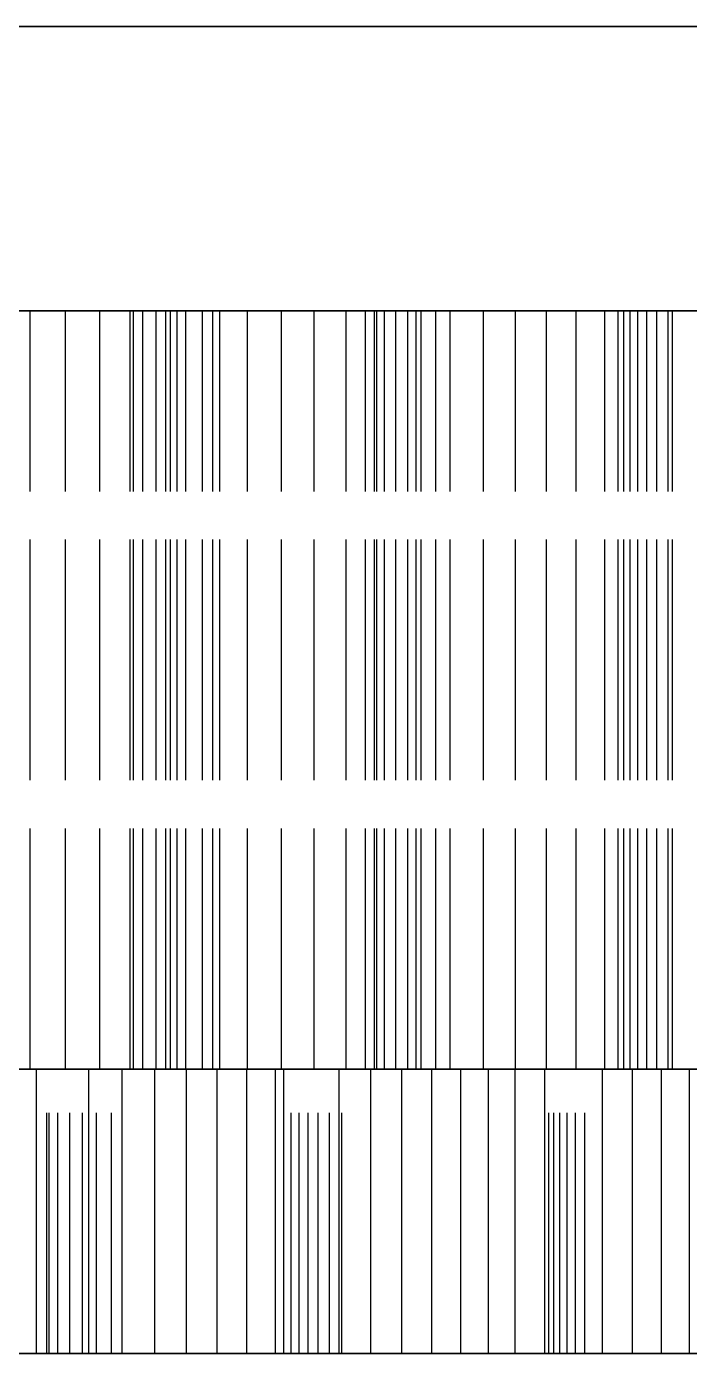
# Model space of a CAD drawing. Header units: millimetres. Extents: x -27 to 154, y -43 to 55.
# Drawn here: x -12.54 to -9.04, y 46.25 to 53.25 of the extents above; entities that cross this region are included whole.
import ezdxf

# ---------------------------------------------------------------- set-up
doc = ezdxf.new("R2010")
doc.units = ezdxf.units.MM
doc.linetypes.add('DASHED', pattern=[1.524, 1.27, -0.254])
doc.layers.add('HIDDEN', color=8, linetype='DASHED')
doc.layers.add('VISIBLE', color=7, linetype='CONTINUOUS')

msp = doc.modelspace()

# ---------------------------------------------------------------- linework, layer by layer
at = {"layer": 'HIDDEN'}
for points in [[(-19.125, 53.24871), (-18.51786, 53.24871), (-17.91071, 53.24871), (-17.30357, 53.24871), (-16.69643, 53.24871), (-16.08929, 53.24871), (-15.48214, 53.24871), (-14.875, 53.24871), (-14.26786, 53.24871), (-13.66071, 53.24871), (-13.05357, 53.24871), (-12.44643, 53.24871), (-11.83929, 53.24871), (-11.23214, 53.24871), (-10.625, 53.24871), (-10.01786, 53.24871), (-9.41071, 53.24871), (-8.80357, 53.24871), (-8.19643, 53.24871), (-7.58929, 53.24871), (-6.98214, 53.24871), (-6.375, 53.24871), (-5.76786, 53.24871), (-5.16071, 53.24871)], [(-19.125, 51.74871), (-18.51786, 51.74871), (-17.91071, 51.74871), (-17.30357, 51.74871), (-16.69643, 51.74871), (-16.08929, 51.74871), (-15.48214, 51.74871), (-14.875, 51.74871), (-14.26786, 51.74871), (-13.66071, 51.74871), (-13.05357, 51.74871), (-12.44643, 51.74871), (-11.83929, 51.74871), (-11.23214, 51.74871), (-10.625, 51.74871), (-10.01786, 51.74871), (-9.41071, 51.74871), (-8.80357, 51.74871), (-8.19643, 51.74871), (-7.58929, 51.74871), (-6.98214, 51.74871), (-6.375, 51.74871), (-5.76786, 51.74871), (-5.16071, 51.74871)], [(-19.125, 51.74871), (-18.51786, 51.74871), (-17.91071, 51.74871), (-17.30357, 51.74871), (-16.69643, 51.74871), (-16.08929, 51.74871), (-15.48214, 51.74871), (-14.875, 51.74871), (-14.26786, 51.74871), (-13.66071, 51.74871), (-13.05357, 51.74871), (-12.44643, 51.74871), (-11.83929, 51.74871), (-11.23214, 51.74871), (-10.625, 51.74871), (-10.01786, 51.74871), (-9.41071, 51.74871), (-8.80357, 51.74871), (-8.19643, 51.74871), (-7.58929, 51.74871), (-6.98214, 51.74871), (-6.375, 51.74871), (-5.76786, 51.74871), (-5.16071, 51.74871)], [(-12.52558, 51.74871), (-12.71638, 51.74871)], [(-12.71638, 51.74871), (-12.52558, 51.74871)], [(-12.33912, 51.74871), (-12.52558, 51.74871)], [(-12.52558, 51.74871), (-12.33912, 51.74871)], [(-12.52558, 47.74871), (-12.52558, 51.74871)], [(-12.52558, 47.74871), (-12.52558, 51.74871)], [(-12.15732, 51.74871), (-12.33912, 51.74871)], [(-12.33912, 51.74871), (-12.15732, 51.74871)], [(-12.33912, 47.74871), (-12.33912, 51.74871)], [(-12.33912, 47.74871), (-12.33912, 51.74871)], [(-11.98058, 51.74871), (-12.15732, 51.74871)], [(-12.15732, 51.74871), (-11.98058, 51.74871)], [(-12.15732, 47.74871), (-12.15732, 51.74871)], [(-12.15732, 47.74871), (-12.15732, 51.74871)], [(-11.7492, 51.74871), (-11.99749, 51.74871)], [(-11.99749, 51.74871), (-11.93147, 51.74871)], [(-11.93147, 51.74871), (-11.99749, 51.74871)], [(-11.99749, 51.74871), (-11.7492, 51.74871)], [(-11.99749, 47.74871), (-11.99749, 51.74871)], [(-11.99749, 47.74871), (-11.99749, 51.74871)], [(-11.80947, 51.74871), (-11.98058, 51.74871)], [(-11.98058, 51.74871), (-11.80947, 51.74871)], [(-11.98058, 47.74871), (-11.98058, 51.74871)], [(-11.98058, 47.74871), (-11.98058, 51.74871)], [(-11.93147, 51.74871), (-11.86054, 51.74871)], [(-11.86054, 51.74871), (-11.93147, 51.74871)], [(-11.93147, 47.74871), (-11.93147, 51.74871)], [(-11.93147, 47.74871), (-11.93147, 51.74871)], [(-11.86054, 51.74871), (-11.78452, 51.74871)], [(-11.78452, 51.74871), (-11.86054, 51.74871)], [(-11.86054, 47.74871), (-11.86054, 51.74871)], [(-11.86054, 47.74871), (-11.86054, 51.74871)], [(-11.5233, 51.74871), (-11.80947, 51.74871)], [(-11.80947, 51.74871), (-11.5233, 51.74871)], [(-11.80947, 47.74871), (-11.80947, 51.74871)], [(-11.80947, 47.74871), (-11.80947, 51.74871)], [(-11.78452, 51.74871), (-11.70321, 51.74871)], [(-11.70321, 51.74871), (-11.78452, 51.74871)], [(-11.78452, 47.74871), (-11.78452, 51.74871)], [(-11.78452, 47.74871), (-11.78452, 51.74871)], [(-11.56124, 51.74871), (-11.7492, 51.74871)], [(-11.7492, 51.74871), (-11.56124, 51.74871)], [(-11.7492, 47.74871), (-11.7492, 51.74871)], [(-11.7492, 47.74871), (-11.7492, 51.74871)], [(-11.70321, 51.74871), (-11.61629, 51.74871)], [(-11.61629, 51.74871), (-11.70321, 51.74871)], [(-11.70321, 47.74871), (-11.70321, 51.74871)], [(-11.70321, 47.74871), (-11.70321, 51.74871)], [(-11.61629, 51.74871), (-11.5233, 51.74871)], [(-11.5233, 51.74871), (-11.61629, 51.74871)], [(-11.61629, 47.74871), (-11.61629, 51.74871)], [(-11.61629, 47.74871), (-11.61629, 51.74871)], [(-11.3778, 51.74871), (-11.56124, 51.74871)], [(-11.56124, 51.74871), (-11.3778, 51.74871)], [(-11.56124, 47.74871), (-11.56124, 51.74871)], [(-11.56124, 47.74871), (-11.56124, 51.74871)], [(-11.5233, 47.74871), (-11.5233, 51.74871)], [(-11.5233, 47.74871), (-11.5233, 51.74871)], [(-11.19915, 51.74871), (-11.3778, 51.74871)], [(-11.3778, 51.74871), (-11.19915, 51.74871)], [(-11.3778, 47.74871), (-11.3778, 51.74871)], [(-11.3778, 47.74871), (-11.3778, 51.74871)], [(-11.02562, 51.74871), (-11.19915, 51.74871)], [(-11.19915, 51.74871), (-11.02562, 51.74871)], [(-11.19915, 47.74871), (-11.19915, 51.74871)], [(-11.19915, 47.74871), (-11.19915, 51.74871)], [(-10.85766, 51.74871), (-11.02562, 51.74871)], [(-11.02562, 51.74871), (-10.85766, 51.74871)], [(-11.02562, 47.74871), (-11.02562, 51.74871)], [(-11.02562, 47.74871), (-11.02562, 51.74871)], [(-10.69586, 51.74871), (-10.85766, 51.74871)], [(-10.85766, 51.74871), (-10.69586, 51.74871)], [(-10.85766, 47.74871), (-10.85766, 51.74871)], [(-10.85766, 47.74871), (-10.85766, 51.74871)], [(-10.48689, 51.74871), (-10.75501, 51.74871)], [(-10.75501, 51.74871), (-10.70725, 51.74871)], [(-10.70725, 51.74871), (-10.75501, 51.74871)], [(-10.75501, 51.74871), (-10.48689, 51.74871)], [(-10.75501, 47.74871), (-10.75501, 51.74871)], [(-10.75501, 47.74871), (-10.75501, 51.74871)], [(-10.70725, 51.74871), (-10.65423, 51.74871)], [(-10.65423, 51.74871), (-10.70725, 51.74871)], [(-10.70725, 47.74871), (-10.70725, 51.74871)], [(-10.70725, 47.74871), (-10.70725, 51.74871)], [(-10.3845, 51.74871), (-10.69586, 51.74871)], [(-10.69586, 51.74871), (-10.3845, 51.74871)], [(-10.69586, 47.74871), (-10.69586, 51.74871)], [(-10.69586, 47.74871), (-10.69586, 51.74871)], [(-10.65423, 51.74871), (-10.59574, 51.74871)], [(-10.59574, 51.74871), (-10.65423, 51.74871)], [(-10.65423, 47.74871), (-10.65423, 51.74871)], [(-10.65423, 47.74871), (-10.65423, 51.74871)], [(-10.59574, 51.74871), (-10.53155, 51.74871)], [(-10.53155, 51.74871), (-10.59574, 51.74871)], [(-10.59574, 47.74871), (-10.59574, 51.74871)], [(-10.59574, 47.74871), (-10.59574, 51.74871)], [(-10.53155, 51.74871), (-10.46131, 51.74871)], [(-10.46131, 51.74871), (-10.53155, 51.74871)], [(-10.53155, 47.74871), (-10.53155, 51.74871)], [(-10.53155, 47.74871), (-10.53155, 51.74871)], [(-10.30746, 51.74871), (-10.48689, 51.74871)], [(-10.48689, 51.74871), (-10.30746, 51.74871)], [(-10.48689, 47.74871), (-10.48689, 51.74871)], [(-10.48689, 47.74871), (-10.48689, 51.74871)], [(-10.46131, 51.74871), (-10.3845, 51.74871)], [(-10.3845, 51.74871), (-10.46131, 51.74871)], [(-10.46131, 47.74871), (-10.46131, 51.74871)], [(-10.46131, 47.74871), (-10.46131, 51.74871)], [(-10.3845, 47.74871), (-10.3845, 51.74871)], [(-10.3845, 47.74871), (-10.3845, 51.74871)], [(-10.13294, 51.74871), (-10.30746, 51.74871)], [(-10.30746, 51.74871), (-10.13294, 51.74871)], [(-10.30746, 47.74871), (-10.30746, 51.74871)], [(-10.30746, 47.74871), (-10.30746, 51.74871)], [(-9.96362, 51.74871), (-10.13294, 51.74871)], [(-10.13294, 51.74871), (-9.96362, 51.74871)], [(-10.13294, 47.74871), (-10.13294, 51.74871)], [(-10.13294, 47.74871), (-10.13294, 51.74871)], [(-9.79986, 51.74871), (-9.96362, 51.74871)], [(-9.96362, 51.74871), (-9.79986, 51.74871)], [(-9.96362, 47.74871), (-9.96362, 51.74871)], [(-9.96362, 47.74871), (-9.96362, 51.74871)], [(-9.6421, 51.74871), (-9.79986, 51.74871)], [(-9.79986, 51.74871), (-9.6421, 51.74871)], [(-9.79986, 47.74871), (-9.79986, 51.74871)], [(-9.79986, 47.74871), (-9.79986, 51.74871)], [(-9.49099, 51.74871), (-9.6421, 51.74871)], [(-9.6421, 51.74871), (-9.49099, 51.74871)], [(-9.6421, 47.74871), (-9.6421, 51.74871)], [(-9.6421, 47.74871), (-9.6421, 51.74871)], [(-9.15711, 51.74871), (-9.49099, 51.74871)], [(-9.49099, 51.74871), (-9.15711, 51.74871)], [(-9.49099, 47.74871), (-9.49099, 51.74871)], [(-9.49099, 47.74871), (-9.49099, 51.74871)], [(-9.13511, 51.74871), (-9.42078, 51.74871)], [(-9.42078, 51.74871), (-9.39169, 51.74871)], [(-9.39169, 51.74871), (-9.42078, 51.74871)], [(-9.42078, 51.74871), (-9.13511, 51.74871)], [(-9.42078, 47.74871), (-9.42078, 51.74871)], [(-9.42078, 47.74871), (-9.42078, 51.74871)], [(-9.39169, 51.74871), (-9.35702, 51.74871)], [(-9.35702, 51.74871), (-9.39169, 51.74871)], [(-9.39169, 47.74871), (-9.39169, 51.74871)], [(-9.39169, 47.74871), (-9.39169, 51.74871)], [(-9.35702, 51.74871), (-9.31656, 51.74871)], [(-9.31656, 51.74871), (-9.35702, 51.74871)], [(-9.35702, 47.74871), (-9.35702, 51.74871)], [(-9.35702, 47.74871), (-9.35702, 51.74871)], [(-9.31656, 51.74871), (-9.27004, 51.74871)], [(-9.27004, 51.74871), (-9.31656, 51.74871)], [(-9.31656, 47.74871), (-9.31656, 51.74871)], [(-9.31656, 47.74871), (-9.31656, 51.74871)], [(-9.27004, 51.74871), (-9.21708, 51.74871)], [(-9.21708, 51.74871), (-9.27004, 51.74871)], [(-9.27004, 47.74871), (-9.27004, 51.74871)], [(-9.27004, 47.74871), (-9.27004, 51.74871)], [(-9.21708, 51.74871), (-9.15711, 51.74871)], [(-9.15711, 51.74871), (-9.21708, 51.74871)], [(-9.21708, 47.74871), (-9.21708, 51.74871)], [(-9.21708, 47.74871), (-9.21708, 51.74871)], [(-9.15711, 47.74871), (-9.15711, 51.74871)], [(-9.15711, 47.74871), (-9.15711, 51.74871)], [(-8.96574, 51.74871), (-9.13511, 51.74871)], [(-9.13511, 51.74871), (-8.96574, 51.74871)], [(-9.13511, 47.74871), (-9.13511, 51.74871)], [(-9.13511, 47.74871), (-9.13511, 51.74871)], [(-19.125, 47.74871), (-18.51786, 47.74871), (-17.91071, 47.74871), (-17.30357, 47.74871), (-16.69643, 47.74871), (-16.08929, 47.74871), (-15.48214, 47.74871), (-14.875, 47.74871), (-14.26786, 47.74871), (-13.66071, 47.74871), (-13.05357, 47.74871), (-12.44643, 47.74871), (-11.83929, 47.74871), (-11.23214, 47.74871), (-10.625, 47.74871), (-10.01786, 47.74871), (-9.41071, 47.74871), (-8.80357, 47.74871), (-8.19643, 47.74871), (-7.58929, 47.74871), (-6.98214, 47.74871), (-6.375, 47.74871), (-5.76786, 47.74871), (-5.16071, 47.74871)], [(-5.31548, 47.74871), (-5.875, 47.74871), (-6.43452, 47.74871), (-6.99405, 47.74871), (-7.55357, 47.74871), (-8.1131, 47.74871), (-8.67262, 47.74871), (-9.23214, 47.74871), (-9.79167, 47.74871), (-10.35119, 47.74871), (-10.91071, 47.74871), (-11.47024, 47.74871), (-12.02976, 47.74871), (-12.58929, 47.74871), (-13.14881, 47.74871), (-13.70833, 47.74871), (-14.26786, 47.74871), (-14.82738, 47.74871), (-15.3869, 47.74871), (-15.94643, 47.74871), (-16.50595, 47.74871), (-17.06548, 47.74871), (-17.625, 47.74871)], [(-17.625, 47.74871), (-17.06548, 47.74871), (-16.50595, 47.74871), (-15.94643, 47.74871), (-15.3869, 47.74871), (-14.82738, 47.74871), (-14.26786, 47.74871), (-13.70833, 47.74871), (-13.14881, 47.74871), (-12.58929, 47.74871), (-12.02976, 47.74871), (-11.47024, 47.74871), (-10.91071, 47.74871), (-10.35119, 47.74871), (-9.79167, 47.74871), (-9.23214, 47.74871), (-8.67262, 47.74871), (-8.1131, 47.74871), (-7.55357, 47.74871), (-6.99405, 47.74871), (-6.43452, 47.74871), (-5.875, 47.74871), (-5.31548, 47.74871)], [(-12.52558, 47.74871), (-12.71638, 47.74871)], [(-12.71638, 47.74871), (-12.52558, 47.74871)], [(-11.23009, 47.74871), (-11.3554, 47.74871), (-11.48072, 47.74871), (-11.60604, 47.74871), (-11.73135, 47.74871), (-11.85667, 47.74871), (-11.98198, 47.74871), (-12.1073, 47.74871), (-12.23262, 47.74871), (-12.35793, 47.74871), (-12.48325, 47.74871), (-12.60857, 47.74871)], [(-12.58479, 47.74871), (-12.42453, 47.74871)], [(-12.33912, 47.74871), (-12.52558, 47.74871)], [(-12.52558, 47.74871), (-12.33912, 47.74871)], [(-12.49141, 47.74871), (-12.21572, 47.74871)], [(-12.43788, 47.74871), (-12.49141, 47.74871)], [(-12.49141, 47.74871), (-12.43788, 47.74871)], [(-12.42453, 47.74871), (-12.49141, 47.74871)], [(-12.49141, 46.24871), (-12.49141, 47.74871)], [(-12.37969, 47.74871), (-12.43788, 47.74871)], [(-12.43788, 47.74871), (-12.37969, 47.74871)], [(-12.43788, 46.24871), (-12.43788, 47.74871)], [(-12.43788, 46.24871), (-12.43788, 47.74871)], [(-12.42453, 47.74871), (-12.09576, 47.74871)], [(-12.09576, 47.74871), (-12.42453, 47.74871)], [(-12.42453, 46.24871), (-12.42453, 47.74871)], [(-12.42453, 46.24871), (-12.42453, 47.74871)], [(-12.31666, 47.74871), (-12.37969, 47.74871)], [(-12.37969, 47.74871), (-12.31666, 47.74871)], [(-12.37969, 46.24871), (-12.37969, 47.74871)], [(-12.37969, 46.24871), (-12.37969, 47.74871)], [(-12.15732, 47.74871), (-12.33912, 47.74871)], [(-12.33912, 47.74871), (-12.15732, 47.74871)], [(-12.24856, 47.74871), (-12.31666, 47.74871)], [(-12.31666, 47.74871), (-12.24856, 47.74871)], [(-12.31666, 46.24871), (-12.31666, 47.74871)], [(-12.31666, 46.24871), (-12.31666, 47.74871)], [(-12.17508, 47.74871), (-12.24856, 47.74871)], [(-12.24856, 47.74871), (-12.17508, 47.74871)], [(-12.24856, 46.24871), (-12.24856, 47.74871)], [(-12.24856, 46.24871), (-12.24856, 47.74871)], [(-12.21572, 47.74871), (-12.03946, 47.74871)], [(-12.21572, 46.24871), (-12.21572, 47.74871)], [(-12.09576, 47.74871), (-12.17508, 47.74871)], [(-12.17508, 47.74871), (-12.09576, 47.74871)], [(-12.17508, 46.24871), (-12.17508, 47.74871)], [(-12.17508, 46.24871), (-12.17508, 47.74871)], [(-11.98058, 47.74871), (-12.15732, 47.74871)], [(-12.15732, 47.74871), (-11.98058, 47.74871)], [(-12.09576, 46.24871), (-12.09576, 47.74871)], [(-12.09576, 46.24871), (-12.09576, 47.74871)], [(-12.03946, 47.74871), (-11.86759, 47.74871)], [(-12.03946, 46.24871), (-12.03946, 47.74871)], [(-11.7492, 47.74871), (-11.99749, 47.74871)], [(-11.99749, 47.74871), (-11.93147, 47.74871)], [(-11.93147, 47.74871), (-11.99749, 47.74871)], [(-11.99749, 47.74871), (-11.7492, 47.74871)], [(-11.80947, 47.74871), (-11.98058, 47.74871)], [(-11.98058, 47.74871), (-11.80947, 47.74871)], [(-11.93147, 47.74871), (-11.86054, 47.74871)], [(-11.86054, 47.74871), (-11.93147, 47.74871)], [(-11.86759, 47.74871), (-11.70036, 47.74871)], [(-11.86759, 46.24871), (-11.86759, 47.74871)], [(-11.86054, 47.74871), (-11.78452, 47.74871)], [(-11.78452, 47.74871), (-11.86054, 47.74871)], [(-11.5233, 47.74871), (-11.80947, 47.74871)], [(-11.80947, 47.74871), (-11.5233, 47.74871)], [(-11.78452, 47.74871), (-11.70321, 47.74871)], [(-11.70321, 47.74871), (-11.78452, 47.74871)], [(-11.56124, 47.74871), (-11.7492, 47.74871)], [(-11.7492, 47.74871), (-11.56124, 47.74871)], [(-11.70321, 47.74871), (-11.61629, 47.74871)], [(-11.61629, 47.74871), (-11.70321, 47.74871)], [(-11.70036, 47.74871), (-11.53808, 47.74871)], [(-11.70036, 46.24871), (-11.70036, 47.74871)], [(-11.61629, 47.74871), (-11.5233, 47.74871)], [(-11.5233, 47.74871), (-11.61629, 47.74871)], [(-11.3778, 47.74871), (-11.56124, 47.74871)], [(-11.56124, 47.74871), (-11.3778, 47.74871)], [(-11.53808, 47.74871), (-11.38114, 47.74871)], [(-11.53808, 46.24871), (-11.53808, 47.74871)], [(-11.38114, 47.74871), (-11.23009, 47.74871)], [(-11.38114, 46.24871), (-11.38114, 47.74871)], [(-11.19915, 47.74871), (-11.3778, 47.74871)], [(-11.3778, 47.74871), (-11.19915, 47.74871)], [(-11.23009, 47.74871), (-10.88054, 47.74871)], [(-10.88054, 47.74871), (-11.23009, 47.74871)], [(-11.23009, 46.24871), (-11.23009, 47.74871)], [(-11.02562, 47.74871), (-11.19915, 47.74871)], [(-11.19915, 47.74871), (-11.02562, 47.74871)], [(-9.96465, 47.74871), (-9.98403, 47.74871), (-10.00341, 47.74871), (-10.02279, 47.74871), (-10.04217, 47.74871), (-10.06155, 47.74871), (-10.08093, 47.74871), (-10.10031, 47.74871), (-10.11969, 47.74871), (-10.13907, 47.74871), (-10.15845, 47.74871), (-10.17783, 47.74871), (-10.19722, 47.74871), (-10.2166, 47.74871), (-10.23598, 47.74871), (-10.25536, 47.74871), (-10.27474, 47.74871), (-10.29412, 47.74871), (-10.3135, 47.74871), (-10.33288, 47.74871), (-10.35226, 47.74871), (-10.37164, 47.74871), (-10.39102, 47.74871), (-10.4104, 47.74871), (-10.42978, 47.74871), (-10.44916, 47.74871), (-10.46854, 47.74871), (-10.48793, 47.74871), (-10.50731, 47.74871), (-10.52669, 47.74871), (-10.54607, 47.74871), (-10.56545, 47.74871), (-10.58483, 47.74871), (-10.60421, 47.74871), (-10.62359, 47.74871), (-10.64297, 47.74871), (-10.66235, 47.74871), (-10.68173, 47.74871), (-10.70111, 47.74871), (-10.72049, 47.74871), (-10.73987, 47.74871), (-10.75925, 47.74871), (-10.77864, 47.74871), (-10.79802, 47.74871), (-10.8174, 47.74871), (-10.83678, 47.74871), (-10.85616, 47.74871), (-10.87554, 47.74871), (-10.89492, 47.74871), (-10.9143, 47.74871), (-10.93368, 47.74871), (-10.95306, 47.74871), (-10.97244, 47.74871), (-10.99182, 47.74871), (-11.0112, 47.74871), (-11.03058, 47.74871), (-11.04996, 47.74871), (-11.06935, 47.74871), (-11.08873, 47.74871), (-11.10811, 47.74871), (-11.12749, 47.74871), (-11.14687, 47.74871), (-11.16625, 47.74871), (-11.18563, 47.74871)], [(-11.18563, 47.74871), (-10.89394, 47.74871)], [(-11.14788, 47.74871), (-11.18563, 47.74871)], [(-11.18563, 47.74871), (-11.14788, 47.74871)], [(-11.18563, 46.24871), (-11.18563, 47.74871)], [(-11.10522, 47.74871), (-11.14788, 47.74871)], [(-11.14788, 47.74871), (-11.10522, 47.74871)], [(-11.14788, 46.24871), (-11.14788, 47.74871)], [(-11.14788, 46.24871), (-11.14788, 47.74871)], [(-11.05746, 47.74871), (-11.10522, 47.74871)], [(-11.10522, 47.74871), (-11.05746, 47.74871)], [(-11.10522, 46.24871), (-11.10522, 47.74871)], [(-11.10522, 46.24871), (-11.10522, 47.74871)], [(-11.00434, 47.74871), (-11.05746, 47.74871)], [(-11.05746, 47.74871), (-11.00434, 47.74871)], [(-11.05746, 46.24871), (-11.05746, 47.74871)], [(-11.05746, 46.24871), (-11.05746, 47.74871)], [(-10.85766, 47.74871), (-11.02562, 47.74871)], [(-11.02562, 47.74871), (-10.85766, 47.74871)], [(-10.94553, 47.74871), (-11.00434, 47.74871)], [(-11.00434, 47.74871), (-10.94553, 47.74871)], [(-11.00434, 46.24871), (-11.00434, 47.74871)], [(-11.00434, 46.24871), (-11.00434, 47.74871)], [(-10.88054, 47.74871), (-10.94553, 47.74871)], [(-10.94553, 47.74871), (-10.88054, 47.74871)], [(-10.94553, 46.24871), (-10.94553, 47.74871)], [(-10.94553, 46.24871), (-10.94553, 47.74871)], [(-10.89394, 47.74871), (-10.72634, 47.74871)], [(-10.89394, 46.24871), (-10.89394, 47.74871)], [(-10.88054, 46.24871), (-10.88054, 47.74871)], [(-10.88054, 46.24871), (-10.88054, 47.74871)], [(-10.69586, 47.74871), (-10.85766, 47.74871)], [(-10.85766, 47.74871), (-10.69586, 47.74871)], [(-10.48689, 47.74871), (-10.75501, 47.74871)], [(-10.75501, 47.74871), (-10.70725, 47.74871)], [(-10.70725, 47.74871), (-10.75501, 47.74871)], [(-10.75501, 47.74871), (-10.48689, 47.74871)], [(-10.72634, 47.74871), (-10.56341, 47.74871)], [(-10.72634, 46.24871), (-10.72634, 47.74871)], [(-10.70725, 47.74871), (-10.65423, 47.74871)], [(-10.65423, 47.74871), (-10.70725, 47.74871)], [(-10.3845, 47.74871), (-10.69586, 47.74871)], [(-10.69586, 47.74871), (-10.3845, 47.74871)], [(-10.65423, 47.74871), (-10.59574, 47.74871)], [(-10.59574, 47.74871), (-10.65423, 47.74871)], [(-10.59574, 47.74871), (-10.53155, 47.74871)], [(-10.53155, 47.74871), (-10.59574, 47.74871)], [(-10.56341, 47.74871), (-10.4054, 47.74871)], [(-10.56341, 46.24871), (-10.56341, 47.74871)], [(-10.53155, 47.74871), (-10.46131, 47.74871)], [(-10.46131, 47.74871), (-10.53155, 47.74871)], [(-10.30746, 47.74871), (-10.48689, 47.74871)], [(-10.48689, 47.74871), (-10.30746, 47.74871)], [(-10.46131, 47.74871), (-10.3845, 47.74871)], [(-10.3845, 47.74871), (-10.46131, 47.74871)], [(-10.4054, 47.74871), (-10.25263, 47.74871)], [(-10.4054, 46.24871), (-10.4054, 47.74871)], [(-10.13294, 47.74871), (-10.30746, 47.74871)], [(-10.30746, 47.74871), (-10.13294, 47.74871)], [(-10.25263, 47.74871), (-10.10553, 47.74871)], [(-10.25263, 46.24871), (-10.25263, 47.74871)], [(-9.96362, 47.74871), (-10.13294, 47.74871)], [(-10.13294, 47.74871), (-9.96362, 47.74871)], [(-10.10553, 47.74871), (-9.96465, 47.74871)], [(-10.10553, 46.24871), (-10.10553, 47.74871)], [(-9.96465, 47.74871), (-9.59653, 47.74871)], [(-9.59653, 47.74871), (-9.96465, 47.74871)], [(-9.96465, 46.24871), (-9.96465, 47.74871)], [(-9.79986, 47.74871), (-9.96362, 47.74871)], [(-9.96362, 47.74871), (-9.79986, 47.74871)], [(-9.02718, 47.74871), (-9.0458, 47.74871), (-9.06442, 47.74871), (-9.08303, 47.74871), (-9.10165, 47.74871), (-9.12027, 47.74871), (-9.13889, 47.74871), (-9.15751, 47.74871), (-9.17612, 47.74871), (-9.19474, 47.74871), (-9.21336, 47.74871), (-9.23198, 47.74871), (-9.25059, 47.74871), (-9.26921, 47.74871), (-9.28783, 47.74871), (-9.30645, 47.74871), (-9.32507, 47.74871), (-9.34368, 47.74871), (-9.3623, 47.74871), (-9.38092, 47.74871), (-9.39954, 47.74871), (-9.41815, 47.74871), (-9.43677, 47.74871), (-9.45539, 47.74871), (-9.47401, 47.74871), (-9.49263, 47.74871), (-9.51124, 47.74871), (-9.52986, 47.74871), (-9.54848, 47.74871), (-9.5671, 47.74871), (-9.58571, 47.74871), (-9.60433, 47.74871), (-9.62295, 47.74871), (-9.64157, 47.74871), (-9.66019, 47.74871), (-9.6788, 47.74871), (-9.69742, 47.74871), (-9.71604, 47.74871), (-9.73466, 47.74871), (-9.75327, 47.74871), (-9.77189, 47.74871), (-9.79051, 47.74871), (-9.80913, 47.74871)], [(-9.80913, 47.74871), (-9.50329, 47.74871)], [(-9.7874, 47.74871), (-9.80913, 47.74871)], [(-9.80913, 47.74871), (-9.7874, 47.74871)], [(-9.80913, 46.24871), (-9.80913, 47.74871)], [(-9.6421, 47.74871), (-9.79986, 47.74871)], [(-9.79986, 47.74871), (-9.6421, 47.74871)], [(-9.76054, 47.74871), (-9.7874, 47.74871)], [(-9.7874, 47.74871), (-9.76054, 47.74871)], [(-9.7874, 46.24871), (-9.7874, 47.74871)], [(-9.7874, 46.24871), (-9.7874, 47.74871)], [(-9.72834, 47.74871), (-9.76054, 47.74871)], [(-9.76054, 47.74871), (-9.72834, 47.74871)], [(-9.76054, 46.24871), (-9.76054, 47.74871)], [(-9.76054, 46.24871), (-9.76054, 47.74871)], [(-9.69054, 47.74871), (-9.72834, 47.74871)], [(-9.72834, 47.74871), (-9.69054, 47.74871)], [(-9.72834, 46.24871), (-9.72834, 47.74871)], [(-9.72834, 46.24871), (-9.72834, 47.74871)], [(-9.64678, 47.74871), (-9.69054, 47.74871)], [(-9.69054, 47.74871), (-9.64678, 47.74871)], [(-9.69054, 46.24871), (-9.69054, 47.74871)], [(-9.69054, 46.24871), (-9.69054, 47.74871)], [(-9.59653, 47.74871), (-9.64678, 47.74871)], [(-9.64678, 47.74871), (-9.59653, 47.74871)], [(-9.64678, 46.24871), (-9.64678, 47.74871)], [(-9.64678, 46.24871), (-9.64678, 47.74871)], [(-9.49099, 47.74871), (-9.6421, 47.74871)], [(-9.6421, 47.74871), (-9.49099, 47.74871)], [(-9.59653, 46.24871), (-9.59653, 47.74871)], [(-9.59653, 46.24871), (-9.59653, 47.74871)], [(-9.50329, 47.74871), (-9.34541, 47.74871)], [(-9.50329, 46.24871), (-9.50329, 47.74871)], [(-9.15711, 47.74871), (-9.49099, 47.74871)], [(-9.49099, 47.74871), (-9.15711, 47.74871)], [(-9.13511, 47.74871), (-9.42078, 47.74871)], [(-9.42078, 47.74871), (-9.39169, 47.74871)], [(-9.39169, 47.74871), (-9.42078, 47.74871)], [(-9.42078, 47.74871), (-9.13511, 47.74871)], [(-9.39169, 47.74871), (-9.35702, 47.74871)], [(-9.35702, 47.74871), (-9.39169, 47.74871)], [(-9.35702, 47.74871), (-9.31656, 47.74871)], [(-9.31656, 47.74871), (-9.35702, 47.74871)], [(-9.34541, 47.74871), (-9.19244, 47.74871)], [(-9.34541, 46.24871), (-9.34541, 47.74871)], [(-9.31656, 47.74871), (-9.27004, 47.74871)], [(-9.27004, 47.74871), (-9.31656, 47.74871)], [(-9.27004, 47.74871), (-9.21708, 47.74871)], [(-9.21708, 47.74871), (-9.27004, 47.74871)], [(-9.21708, 47.74871), (-9.15711, 47.74871)], [(-9.15711, 47.74871), (-9.21708, 47.74871)], [(-9.19244, 47.74871), (-9.04465, 47.74871)], [(-9.19244, 46.24871), (-9.19244, 47.74871)], [(-8.96574, 47.74871), (-9.13511, 47.74871)], [(-9.13511, 47.74871), (-8.96574, 47.74871)], [(-5.31548, 46.24871), (-5.875, 46.24871), (-6.43452, 46.24871), (-6.99405, 46.24871), (-7.55357, 46.24871), (-8.1131, 46.24871), (-8.67262, 46.24871), (-9.23214, 46.24871), (-9.79167, 46.24871), (-10.35119, 46.24871), (-10.91071, 46.24871), (-11.47024, 46.24871), (-12.02976, 46.24871), (-12.58929, 46.24871), (-13.14881, 46.24871), (-13.70833, 46.24871), (-14.26786, 46.24871), (-14.82738, 46.24871), (-15.3869, 46.24871), (-15.94643, 46.24871), (-16.50595, 46.24871), (-17.06548, 46.24871), (-17.625, 46.24871)], [(-17.625, 46.24871), (-17.06548, 46.24871), (-16.50595, 46.24871), (-15.94643, 46.24871), (-15.3869, 46.24871), (-14.82738, 46.24871), (-14.26786, 46.24871), (-13.70833, 46.24871), (-13.14881, 46.24871), (-12.58929, 46.24871), (-12.02976, 46.24871), (-11.47024, 46.24871), (-10.91071, 46.24871), (-10.35119, 46.24871), (-9.79167, 46.24871), (-9.23214, 46.24871), (-8.67262, 46.24871), (-8.1131, 46.24871), (-7.55357, 46.24871), (-6.99405, 46.24871), (-6.43452, 46.24871), (-5.875, 46.24871), (-5.31548, 46.24871)], [(-12.58479, 46.24871), (-12.42453, 46.24871)], [(-12.49141, 46.24871), (-12.21572, 46.24871)], [(-12.43788, 46.24871), (-12.49141, 46.24871)], [(-12.49141, 46.24871), (-12.43788, 46.24871)], [(-12.42453, 46.24871), (-12.49141, 46.24871)], [(-12.37969, 46.24871), (-12.43788, 46.24871)], [(-12.43788, 46.24871), (-12.37969, 46.24871)], [(-12.42453, 46.24871), (-12.09576, 46.24871)], [(-12.09576, 46.24871), (-12.42453, 46.24871)], [(-12.31666, 46.24871), (-12.37969, 46.24871)], [(-12.37969, 46.24871), (-12.31666, 46.24871)], [(-12.24856, 46.24871), (-12.31666, 46.24871)], [(-12.31666, 46.24871), (-12.24856, 46.24871)], [(-12.17508, 46.24871), (-12.24856, 46.24871)], [(-12.24856, 46.24871), (-12.17508, 46.24871)], [(-12.21572, 46.24871), (-12.03946, 46.24871)], [(-12.09576, 46.24871), (-12.17508, 46.24871)], [(-12.17508, 46.24871), (-12.09576, 46.24871)], [(-12.03946, 46.24871), (-11.86759, 46.24871)], [(-11.86759, 46.24871), (-11.70036, 46.24871)], [(-11.70036, 46.24871), (-11.53808, 46.24871)], [(-11.53808, 46.24871), (-11.38114, 46.24871)], [(-11.38114, 46.24871), (-11.23009, 46.24871)], [(-11.23009, 46.24871), (-10.88054, 46.24871)], [(-11.18563, 46.24871), (-10.89394, 46.24871)], [(-11.14788, 46.24871), (-11.18563, 46.24871)], [(-11.18563, 46.24871), (-11.14788, 46.24871)], [(-10.88054, 46.24871), (-11.18563, 46.24871)], [(-11.10522, 46.24871), (-11.14788, 46.24871)], [(-11.14788, 46.24871), (-11.10522, 46.24871)], [(-11.05746, 46.24871), (-11.10522, 46.24871)], [(-11.10522, 46.24871), (-11.05746, 46.24871)], [(-11.00434, 46.24871), (-11.05746, 46.24871)], [(-11.05746, 46.24871), (-11.00434, 46.24871)], [(-10.94553, 46.24871), (-11.00434, 46.24871)], [(-11.00434, 46.24871), (-10.94553, 46.24871)], [(-10.88054, 46.24871), (-10.94553, 46.24871)], [(-10.94553, 46.24871), (-10.88054, 46.24871)], [(-10.89394, 46.24871), (-10.72634, 46.24871)], [(-10.72634, 46.24871), (-10.56341, 46.24871)], [(-10.56341, 46.24871), (-10.4054, 46.24871)], [(-10.4054, 46.24871), (-10.25263, 46.24871)], [(-10.25263, 46.24871), (-10.10553, 46.24871)], [(-10.10553, 46.24871), (-9.96465, 46.24871)], [(-9.96465, 46.24871), (-9.59653, 46.24871)], [(-9.80913, 46.24871), (-9.50329, 46.24871)], [(-9.7874, 46.24871), (-9.80913, 46.24871)], [(-9.80913, 46.24871), (-9.7874, 46.24871)], [(-9.59653, 46.24871), (-9.80913, 46.24871)], [(-9.76054, 46.24871), (-9.7874, 46.24871)], [(-9.7874, 46.24871), (-9.76054, 46.24871)], [(-9.72834, 46.24871), (-9.76054, 46.24871)], [(-9.76054, 46.24871), (-9.72834, 46.24871)], [(-9.69054, 46.24871), (-9.72834, 46.24871)], [(-9.72834, 46.24871), (-9.69054, 46.24871)], [(-9.64678, 46.24871), (-9.69054, 46.24871)], [(-9.69054, 46.24871), (-9.64678, 46.24871)], [(-9.59653, 46.24871), (-9.64678, 46.24871)], [(-9.64678, 46.24871), (-9.59653, 46.24871)], [(-9.50329, 46.24871), (-9.34541, 46.24871)], [(-9.34541, 46.24871), (-9.19244, 46.24871)], [(-9.19244, 46.24871), (-9.04465, 46.24871)]]:
    msp.add_lwpolyline(points, dxfattribs=at)
at = {"layer": 'VISIBLE'}
for points in [[(-5.16071, 53.24871), (-5.76786, 53.24871), (-6.375, 53.24871), (-6.98214, 53.24871), (-7.58929, 53.24871), (-8.19643, 53.24871), (-8.80357, 53.24871), (-9.41071, 53.24871), (-10.01786, 53.24871), (-10.625, 53.24871), (-11.23214, 53.24871), (-11.83929, 53.24871), (-12.44643, 53.24871), (-13.05357, 53.24871), (-13.66071, 53.24871), (-14.26786, 53.24871), (-14.875, 53.24871), (-15.48214, 53.24871), (-16.08929, 53.24871), (-16.69643, 53.24871), (-17.30357, 53.24871), (-17.91071, 53.24871), (-18.51786, 53.24871), (-19.125, 53.24871)], [(-5.16071, 51.74871), (-5.76786, 51.74871), (-6.375, 51.74871), (-6.98214, 51.74871), (-7.58929, 51.74871), (-8.19643, 51.74871), (-8.80357, 51.74871), (-9.41071, 51.74871), (-10.01786, 51.74871), (-10.625, 51.74871), (-11.23214, 51.74871), (-11.83929, 51.74871), (-12.44643, 51.74871), (-13.05357, 51.74871), (-13.66071, 51.74871), (-14.26786, 51.74871), (-14.875, 51.74871), (-15.48214, 51.74871), (-16.08929, 51.74871), (-16.69643, 51.74871), (-17.30357, 51.74871), (-17.91071, 51.74871), (-18.51786, 51.74871), (-19.125, 51.74871)], [(-5.16071, 51.74871), (-5.76786, 51.74871), (-6.375, 51.74871), (-6.98214, 51.74871), (-7.58929, 51.74871), (-8.19643, 51.74871), (-8.80357, 51.74871), (-9.41071, 51.74871), (-10.01786, 51.74871), (-10.625, 51.74871), (-11.23214, 51.74871), (-11.83929, 51.74871), (-12.44643, 51.74871), (-13.05357, 51.74871), (-13.66071, 51.74871), (-14.26786, 51.74871), (-14.875, 51.74871), (-15.48214, 51.74871), (-16.08929, 51.74871), (-16.69643, 51.74871), (-17.30357, 51.74871), (-17.91071, 51.74871), (-18.51786, 51.74871), (-19.125, 51.74871)], [(-12.49141, 47.74871), (-12.58479, 47.74871)], [(-12.21572, 47.74871), (-12.49141, 47.74871)], [(-12.49141, 46.24871), (-12.49141, 47.74871)], [(-12.03946, 47.74871), (-12.21572, 47.74871)], [(-12.21572, 46.24871), (-12.21572, 47.74871)], [(-11.86759, 47.74871), (-12.03946, 47.74871)], [(-12.03946, 46.24871), (-12.03946, 47.74871)], [(-11.70036, 47.74871), (-11.86759, 47.74871)], [(-11.86759, 46.24871), (-11.86759, 47.74871)], [(-11.53808, 47.74871), (-11.70036, 47.74871)], [(-11.70036, 46.24871), (-11.70036, 47.74871)], [(-11.38114, 47.74871), (-11.53808, 47.74871)], [(-11.53808, 46.24871), (-11.53808, 47.74871)], [(-11.23009, 47.74871), (-11.38114, 47.74871)], [(-11.38114, 46.24871), (-11.38114, 47.74871)], [(-11.18563, 47.74871), (-11.18633, 47.74871), (-11.18704, 47.74871), (-11.18775, 47.74871), (-11.18845, 47.74871), (-11.18916, 47.74871), (-11.18986, 47.74871), (-11.19057, 47.74871), (-11.19127, 47.74871), (-11.19198, 47.74871), (-11.19269, 47.74871), (-11.19339, 47.74871), (-11.1941, 47.74871), (-11.1948, 47.74871), (-11.19551, 47.74871), (-11.19621, 47.74871), (-11.19692, 47.74871), (-11.19763, 47.74871), (-11.19833, 47.74871), (-11.19904, 47.74871), (-11.19974, 47.74871), (-11.20045, 47.74871), (-11.20115, 47.74871), (-11.20186, 47.74871), (-11.20257, 47.74871), (-11.20327, 47.74871), (-11.20398, 47.74871), (-11.20468, 47.74871), (-11.20539, 47.74871), (-11.20609, 47.74871), (-11.2068, 47.74871), (-11.20751, 47.74871), (-11.20821, 47.74871), (-11.20892, 47.74871), (-11.20962, 47.74871), (-11.21033, 47.74871), (-11.21103, 47.74871), (-11.21174, 47.74871), (-11.21245, 47.74871), (-11.21315, 47.74871), (-11.21386, 47.74871), (-11.21456, 47.74871), (-11.21527, 47.74871), (-11.21597, 47.74871), (-11.21668, 47.74871), (-11.21739, 47.74871), (-11.21809, 47.74871), (-11.2188, 47.74871), (-11.2195, 47.74871), (-11.22021, 47.74871), (-11.22091, 47.74871), (-11.22162, 47.74871), (-11.22233, 47.74871), (-11.22303, 47.74871), (-11.22374, 47.74871), (-11.22444, 47.74871), (-11.22515, 47.74871), (-11.22585, 47.74871), (-11.22656, 47.74871), (-11.22727, 47.74871), (-11.22797, 47.74871), (-11.22868, 47.74871), (-11.22938, 47.74871), (-11.23009, 47.74871)], [(-11.23009, 46.24871), (-11.23009, 47.74871)], [(-10.89394, 47.74871), (-11.18563, 47.74871)], [(-11.18563, 46.24871), (-11.18563, 47.74871)], [(-10.72634, 47.74871), (-10.89394, 47.74871)], [(-10.89394, 46.24871), (-10.89394, 47.74871)], [(-10.56341, 47.74871), (-10.72634, 47.74871)], [(-10.72634, 46.24871), (-10.72634, 47.74871)], [(-10.4054, 47.74871), (-10.56341, 47.74871)], [(-10.56341, 46.24871), (-10.56341, 47.74871)], [(-10.25263, 47.74871), (-10.4054, 47.74871)], [(-10.4054, 46.24871), (-10.4054, 47.74871)], [(-10.10553, 47.74871), (-10.25263, 47.74871)], [(-10.25263, 46.24871), (-10.25263, 47.74871)], [(-9.96465, 47.74871), (-10.10553, 47.74871)], [(-10.10553, 46.24871), (-10.10553, 47.74871)], [(-9.80913, 47.74871), (-9.8116, 47.74871), (-9.81406, 47.74871), (-9.81653, 47.74871), (-9.819, 47.74871), (-9.82147, 47.74871), (-9.82394, 47.74871), (-9.82641, 47.74871), (-9.82888, 47.74871), (-9.83134, 47.74871), (-9.83381, 47.74871), (-9.83628, 47.74871), (-9.83875, 47.74871), (-9.84122, 47.74871), (-9.84369, 47.74871), (-9.84616, 47.74871), (-9.84862, 47.74871), (-9.85109, 47.74871), (-9.85356, 47.74871), (-9.85603, 47.74871), (-9.8585, 47.74871), (-9.86097, 47.74871), (-9.86344, 47.74871), (-9.8659, 47.74871), (-9.86837, 47.74871), (-9.87084, 47.74871), (-9.87331, 47.74871), (-9.87578, 47.74871), (-9.87825, 47.74871), (-9.88072, 47.74871), (-9.88318, 47.74871), (-9.88565, 47.74871), (-9.88812, 47.74871), (-9.89059, 47.74871), (-9.89306, 47.74871), (-9.89553, 47.74871), (-9.898, 47.74871), (-9.90046, 47.74871), (-9.90293, 47.74871), (-9.9054, 47.74871), (-9.90787, 47.74871), (-9.91034, 47.74871), (-9.91281, 47.74871), (-9.91528, 47.74871), (-9.91774, 47.74871), (-9.92021, 47.74871), (-9.92268, 47.74871), (-9.92515, 47.74871), (-9.92762, 47.74871), (-9.93009, 47.74871), (-9.93256, 47.74871), (-9.93502, 47.74871), (-9.93749, 47.74871), (-9.93996, 47.74871), (-9.94243, 47.74871), (-9.9449, 47.74871), (-9.94737, 47.74871), (-9.94984, 47.74871), (-9.9523, 47.74871), (-9.95477, 47.74871), (-9.95724, 47.74871), (-9.95971, 47.74871), (-9.96218, 47.74871), (-9.96465, 47.74871)], [(-9.96465, 46.24871), (-9.96465, 47.74871)], [(-9.50329, 47.74871), (-9.80913, 47.74871)], [(-9.80913, 46.24871), (-9.80913, 47.74871)], [(-9.34541, 47.74871), (-9.50329, 47.74871)], [(-9.50329, 46.24871), (-9.50329, 47.74871)], [(-9.19244, 47.74871), (-9.34541, 47.74871)], [(-9.34541, 46.24871), (-9.34541, 47.74871)], [(-9.04465, 47.74871), (-9.19244, 47.74871)], [(-9.19244, 46.24871), (-9.19244, 47.74871)], [(-8.90237, 47.74871), (-9.04465, 47.74871)], [(-9.04465, 46.24871), (-9.04465, 47.74871)], [(-12.49141, 46.24871), (-12.58479, 46.24871)], [(-12.21572, 46.24871), (-12.49141, 46.24871)], [(-12.03946, 46.24871), (-12.21572, 46.24871)], [(-11.86759, 46.24871), (-12.03946, 46.24871)], [(-11.70036, 46.24871), (-11.86759, 46.24871)], [(-11.53808, 46.24871), (-11.70036, 46.24871)], [(-11.38114, 46.24871), (-11.53808, 46.24871)], [(-11.23009, 46.24871), (-11.38114, 46.24871)], [(-11.18563, 46.24871), (-11.23009, 46.24871)], [(-10.89394, 46.24871), (-11.18563, 46.24871)], [(-10.72634, 46.24871), (-10.89394, 46.24871)], [(-10.56341, 46.24871), (-10.72634, 46.24871)], [(-10.4054, 46.24871), (-10.56341, 46.24871)], [(-10.25263, 46.24871), (-10.4054, 46.24871)], [(-10.10553, 46.24871), (-10.25263, 46.24871)], [(-9.96465, 46.24871), (-10.10553, 46.24871)], [(-9.80913, 46.24871), (-9.96465, 46.24871)], [(-9.50329, 46.24871), (-9.80913, 46.24871)], [(-9.34541, 46.24871), (-9.50329, 46.24871)], [(-9.19244, 46.24871), (-9.34541, 46.24871)], [(-9.04465, 46.24871), (-9.19244, 46.24871)], [(-8.90237, 46.24871), (-9.04465, 46.24871)]]:
    msp.add_lwpolyline(points, dxfattribs=at)

doc.saveas('drawing.dxf')
